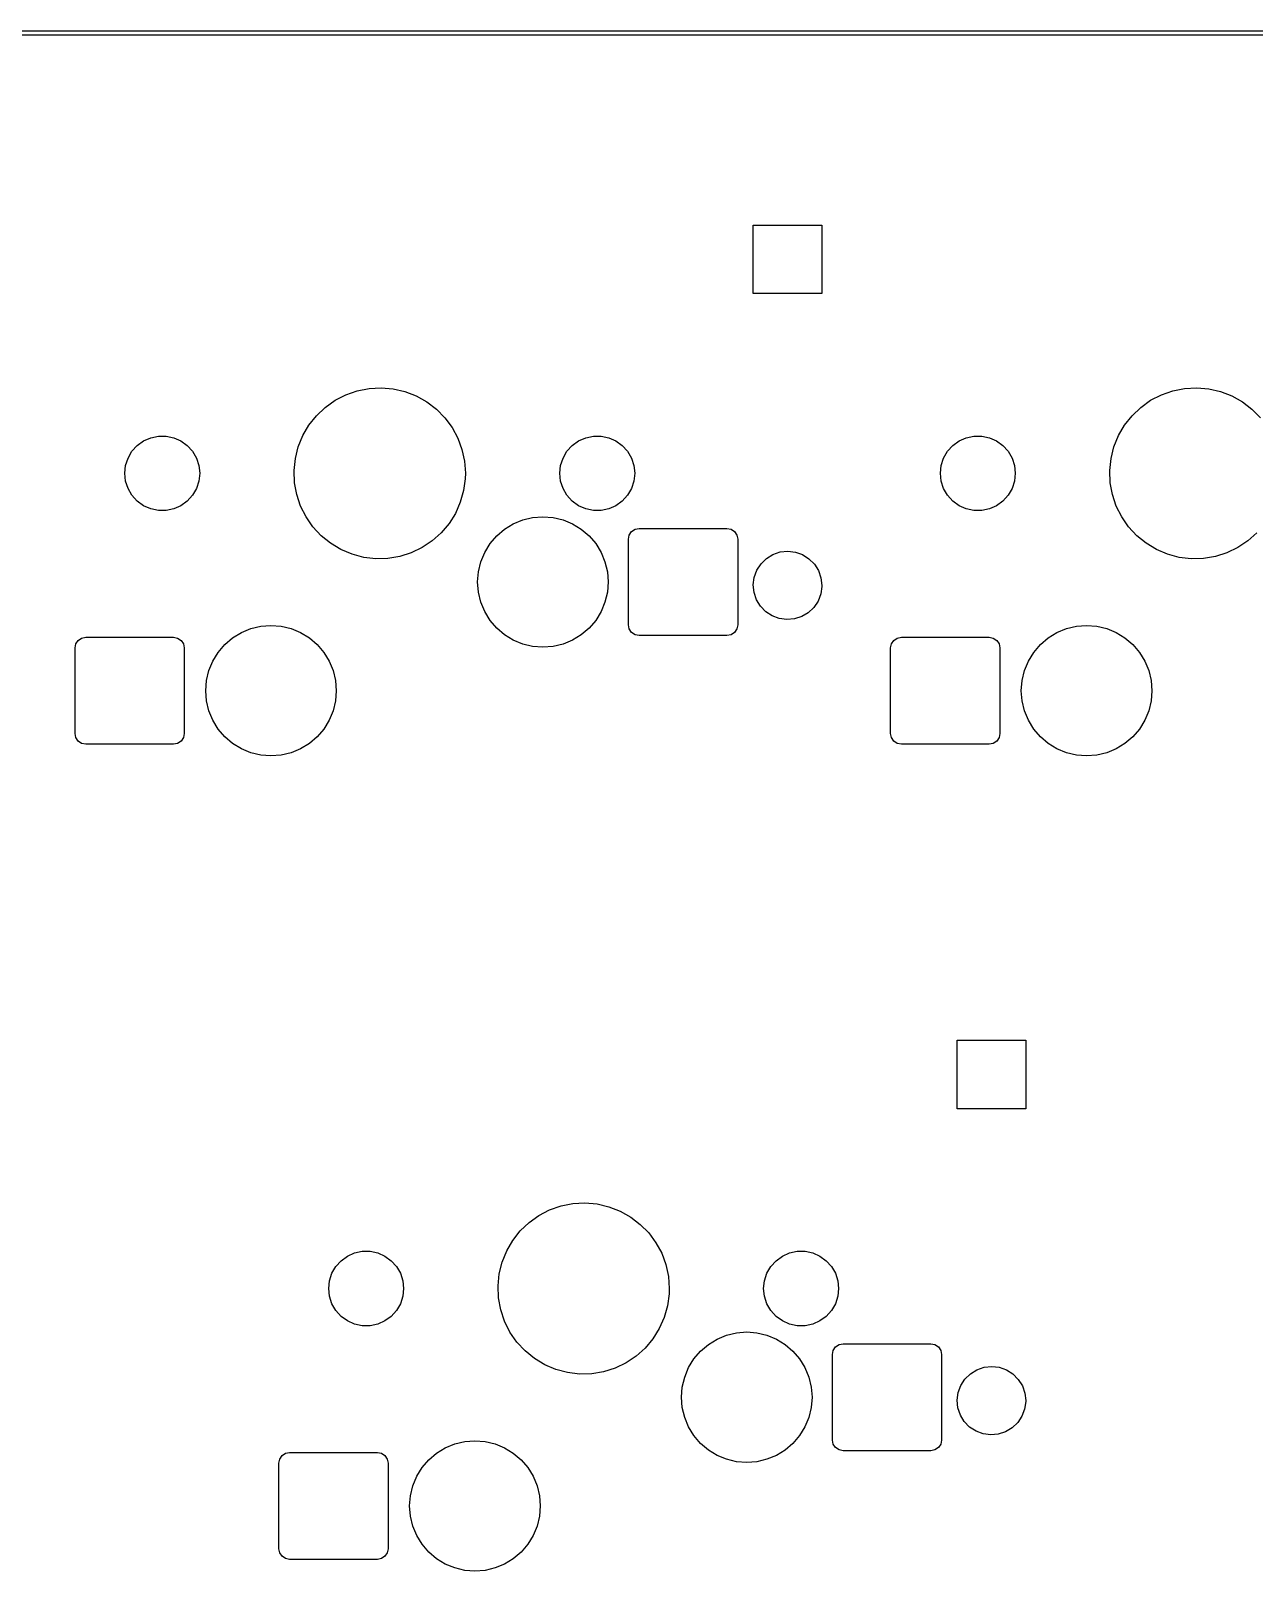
# Model space of a CAD drawing. Extents: x 64 to 386, y -179 to -50.
# Drawn here: x 92.94 to 121.51, y -86.45 to -50.46 of the extents above; entities that cross this region are included whole.
import ezdxf

# ---------------------------------------------------------------- set-up
doc = ezdxf.new("R2010")
doc.units = 0
doc.layers.add('BLACK', color=7, linetype='CONTINUOUS')

msp = doc.modelspace()

# ---------------------------------------------------------------- linework, layer by layer
at = {"layer": 'BLACK', "linetype": 'CONTINUOUS'}
for p, q in [((69.04, -50.46), (380.87, -50.46)), ((380.87, -50.56), (69.04, -50.56)), ((109.81, -56.6), (109.81, -55)), ((109.81, -55), (111.41, -55)), ((111.41, -55), (111.41, -56.6)), ((111.41, -56.6), (109.81, -56.6)), ((100.04, -59.0947), (100.291, -58.9645)), ((100.291, -58.9645), (100.557, -58.8709)), ((100.557, -58.8709), (100.834, -58.8158)), ((100.834, -58.8158), (101.116, -58.8002)), ((101.116, -58.8002), (101.398, -58.8246)), ((101.398, -58.8246), (101.673, -58.8884)), ((101.673, -58.8884), (101.937, -58.9903)), ((101.937, -58.9903), (102.183, -59.1284)), ((119.09, -59.0947), (119.341, -58.9645)), ((119.341, -58.9645), (119.607, -58.8709)), ((119.607, -58.8709), (119.884, -58.8158)), ((119.884, -58.8158), (120.166, -58.8002)), ((120.166, -58.8002), (120.448, -58.8246)), ((120.448, -58.8246), (120.723, -58.8884)), ((120.723, -58.8884), (120.987, -58.9903)), ((120.987, -58.9903), (121.233, -59.1284)), ((99.6057, -59.454), (99.8102, -59.259)), ((99.8102, -59.259), (100.04, -59.0947)), ((102.183, -59.1284), (102.408, -59.2998)), ((102.408, -59.2998), (102.606, -59.5011)), ((118.656, -59.454), (118.86, -59.259)), ((118.86, -59.259), (119.09, -59.0947)), ((121.233, -59.1284), (121.458, -59.2998)), ((121.458, -59.2998), (121.656, -59.5011)), ((99.2889, -59.9201), (99.4308, -59.6758)), ((99.4308, -59.6758), (99.6057, -59.454)), ((102.606, -59.5011), (102.774, -59.7283)), ((102.774, -59.7283), (102.908, -59.977)), ((118.339, -59.9201), (118.481, -59.6758)), ((118.481, -59.6758), (118.656, -59.454)), ((95.4195, -60.1497), (95.5675, -60.0422)), ((95.5675, -60.0422), (95.7346, -59.9678)), ((95.7346, -59.9678), (95.9135, -59.9298)), ((95.9135, -59.9298), (96.0965, -59.9298)), ((96.0965, -59.9298), (96.2754, -59.9678)), ((96.2754, -59.9678), (96.4425, -60.0422)), ((96.4425, -60.0422), (96.5905, -60.1497)), ((99.1829, -60.182), (99.2889, -59.9201)), ((102.908, -59.977), (103.006, -60.242)), ((105.58, -60.1497), (105.727, -60.0422)), ((105.727, -60.0422), (105.895, -59.9678)), ((105.895, -59.9678), (106.074, -59.9298)), ((106.074, -59.9298), (106.256, -59.9298)), ((106.256, -59.9298), (106.435, -59.9678)), ((106.435, -59.9678), (106.602, -60.0422)), ((106.602, -60.0422), (106.75, -60.1497)), ((114.47, -60.1497), (114.617, -60.0422)), ((114.617, -60.0422), (114.785, -59.9678)), ((114.785, -59.9678), (114.964, -59.9298)), ((114.964, -59.9298), (115.146, -59.9298)), ((115.146, -59.9298), (115.325, -59.9678)), ((115.325, -59.9678), (115.492, -60.0422)), ((115.492, -60.0422), (115.64, -60.1497)), ((118.233, -60.182), (118.339, -59.9201)), ((95.1491, -60.6181), (95.2056, -60.4441)), ((95.2056, -60.4441), (95.2971, -60.2857)), ((95.2971, -60.2857), (95.4195, -60.1497)), ((96.5905, -60.1497), (96.7129, -60.2857)), ((96.7129, -60.2857), (96.8044, -60.4441)), ((96.8044, -60.4441), (96.8609, -60.6181)), ((99.086, -60.7372), (99.1148, -60.4561)), ((99.1148, -60.4561), (99.1829, -60.182)), ((103.006, -60.242), (103.065, -60.5182)), ((105.309, -60.6181), (105.366, -60.4441)), ((105.366, -60.4441), (105.457, -60.2857)), ((105.457, -60.2857), (105.58, -60.1497)), ((106.75, -60.1497), (106.873, -60.2857)), ((106.873, -60.2857), (106.964, -60.4441)), ((106.964, -60.4441), (107.021, -60.6181)), ((114.199, -60.6181), (114.256, -60.4441)), ((114.256, -60.4441), (114.347, -60.2857)), ((114.347, -60.2857), (114.47, -60.1497)), ((115.64, -60.1497), (115.763, -60.2857)), ((115.763, -60.2857), (115.854, -60.4441)), ((115.854, -60.4441), (115.911, -60.6181)), ((118.136, -60.7372), (118.165, -60.4561)), ((118.165, -60.4561), (118.233, -60.182)), ((95.13, -60.8), (95.1491, -60.6181)), ((95.1491, -60.9819), (95.13, -60.8)), ((96.8609, -60.6181), (96.88, -60.8)), ((96.88, -60.8), (96.8609, -60.9819)), ((99.0971, -61.0195), (99.086, -60.7372)), ((103.065, -60.5182), (103.085, -60.8)), ((103.085, -60.8), (103.081, -60.9256)), ((105.29, -60.8), (105.309, -60.6181)), ((105.309, -60.9819), (105.29, -60.8)), ((107.021, -60.6181), (107.04, -60.8)), ((107.04, -60.8), (107.021, -60.9819)), ((114.18, -60.8), (114.199, -60.6181)), ((114.199, -60.9819), (114.18, -60.8)), ((115.911, -60.6181), (115.93, -60.8)), ((115.93, -60.8), (115.911, -60.9819)), ((118.147, -61.0195), (118.136, -60.7372)), ((95.2056, -61.1559), (95.1491, -60.9819)), ((95.2971, -61.3143), (95.2056, -61.1559)), ((96.8044, -61.1559), (96.7129, -61.3143)), ((96.8609, -60.9819), (96.8044, -61.1559)), ((99.1478, -61.2974), (99.0971, -61.0195)), ((103.081, -60.9256), (103.043, -61.2056)), ((105.366, -61.1559), (105.309, -60.9819)), ((105.457, -61.3143), (105.366, -61.1559)), ((106.964, -61.1559), (106.873, -61.3143)), ((107.021, -60.9819), (106.964, -61.1559)), ((114.256, -61.1559), (114.199, -60.9819)), ((114.347, -61.3143), (114.256, -61.1559)), ((115.854, -61.1559), (115.763, -61.3143)), ((115.911, -60.9819), (115.854, -61.1559)), ((118.198, -61.2974), (118.147, -61.0195)), ((95.4195, -61.4503), (95.2971, -61.3143)), ((95.5675, -61.5578), (95.4195, -61.4503)), ((96.5905, -61.4503), (96.4425, -61.5578)), ((96.7129, -61.3143), (96.5905, -61.4503)), ((99.2372, -61.5654), (99.1478, -61.2974)), ((102.967, -61.4775), (102.853, -61.7359)), ((103.043, -61.2056), (102.967, -61.4775)), ((105.58, -61.4503), (105.457, -61.3143)), ((105.727, -61.5578), (105.58, -61.4503)), ((106.75, -61.4503), (106.602, -61.5578)), ((106.873, -61.3143), (106.75, -61.4503)), ((114.47, -61.4503), (114.347, -61.3143)), ((114.617, -61.5578), (114.47, -61.4503)), ((115.64, -61.4503), (115.492, -61.5578)), ((115.763, -61.3143), (115.64, -61.4503)), ((118.287, -61.5654), (118.198, -61.2974)), ((95.7346, -61.6322), (95.5675, -61.5578)), ((95.9135, -61.6702), (95.7346, -61.6322)), ((96.0965, -61.6702), (95.9135, -61.6702)), ((96.2754, -61.6322), (96.0965, -61.6702)), ((96.4425, -61.5578), (96.2754, -61.6322)), ((99.3635, -61.8181), (99.2372, -61.5654)), ((99.5241, -62.0505), (99.3635, -61.8181)), ((102.853, -61.7359), (102.703, -61.9756)), ((104.203, -61.9812), (104.424, -61.8896)), ((104.424, -61.8896), (104.656, -61.8338)), ((104.656, -61.8338), (104.895, -61.815)), ((104.895, -61.815), (105.134, -61.8338)), ((105.134, -61.8338), (105.366, -61.8896)), ((105.366, -61.8896), (105.587, -61.9812)), ((105.895, -61.6322), (105.727, -61.5578)), ((106.074, -61.6702), (105.895, -61.6322)), ((106.256, -61.6702), (106.074, -61.6702)), ((106.435, -61.6322), (106.256, -61.6702)), ((106.602, -61.5578), (106.435, -61.6322)), ((114.785, -61.6322), (114.617, -61.5578)), ((114.964, -61.6702), (114.785, -61.6322)), ((115.146, -61.6702), (114.964, -61.6702)), ((115.325, -61.6322), (115.146, -61.6702)), ((115.492, -61.5578), (115.325, -61.6322)), ((118.414, -61.8181), (118.287, -61.5654)), ((118.574, -62.0505), (118.414, -61.8181)), ((99.7159, -62.2579), (99.5241, -62.0505)), ((99.935, -62.4363), (99.7159, -62.2579)), ((102.521, -62.1918), (102.311, -62.3803)), ((102.703, -61.9756), (102.521, -62.1918)), ((103.661, -62.4436), (103.817, -62.2617)), ((103.817, -62.2617), (103.999, -62.1062)), ((103.999, -62.1062), (104.203, -61.9812)), ((105.587, -61.9812), (105.791, -62.1062)), ((105.791, -62.1062), (105.973, -62.2617)), ((105.973, -62.2617), (106.129, -62.4436)), ((106.895, -62.34), (106.914, -62.2443)), ((106.914, -62.2443), (106.968, -62.1632)), ((106.968, -62.1632), (107.049, -62.109)), ((107.049, -62.109), (107.145, -62.09)), ((107.145, -62.09), (109.195, -62.09)), ((109.195, -62.09), (109.291, -62.109)), ((109.291, -62.109), (109.372, -62.1632)), ((109.372, -62.1632), (109.426, -62.2443)), ((109.426, -62.2443), (109.445, -62.34)), ((118.766, -62.2579), (118.574, -62.0505)), ((118.985, -62.4363), (118.766, -62.2579)), ((121.571, -62.1918), (121.361, -62.3803)), ((100.177, -62.582), (99.935, -62.4363)), ((100.437, -62.6922), (100.177, -62.582)), ((102.076, -62.5373), (101.821, -62.6596)), ((102.311, -62.3803), (102.076, -62.5373)), ((103.536, -62.6477), (103.661, -62.4436)), ((106.129, -62.4436), (106.254, -62.6477)), ((106.895, -64.34), (106.895, -62.34)), ((109.445, -62.34), (109.445, -64.34)), ((110.438, -62.6387), (110.616, -62.62)), ((110.616, -62.62), (110.793, -62.6411)), ((119.227, -62.582), (118.985, -62.4363)), ((119.487, -62.6922), (119.227, -62.582)), ((121.126, -62.5373), (120.871, -62.6596)), ((121.361, -62.3803), (121.126, -62.5373)), ((100.71, -62.7646), (100.437, -62.6922)), ((100.991, -62.7978), (100.71, -62.7646)), ((101.273, -62.7911), (100.991, -62.7978)), ((101.552, -62.7447), (101.273, -62.7911)), ((101.821, -62.6596), (101.552, -62.7447)), ((103.389, -63.1014), (103.445, -62.8687)), ((103.445, -62.8687), (103.536, -62.6477)), ((106.254, -62.6477), (106.345, -62.8687)), ((106.345, -62.8687), (106.401, -63.1014)), ((109.893, -63.0643), (109.99, -62.9144)), ((109.99, -62.9144), (110.117, -62.7896)), ((110.117, -62.7896), (110.269, -62.6961)), ((110.269, -62.6961), (110.438, -62.6387)), ((110.793, -62.6411), (110.961, -62.701)), ((110.961, -62.701), (111.111, -62.7965)), ((111.111, -62.7965), (111.237, -62.9231)), ((111.237, -62.9231), (111.331, -63.0743)), ((119.76, -62.7646), (119.487, -62.6922)), ((120.041, -62.7978), (119.76, -62.7646)), ((120.323, -62.7911), (120.041, -62.7978)), ((120.602, -62.7447), (120.323, -62.7911)), ((120.871, -62.6596), (120.602, -62.7447)), ((103.37, -63.34), (103.389, -63.1014)), ((103.389, -63.5786), (103.37, -63.34)), ((106.401, -63.1014), (106.42, -63.34)), ((106.42, -63.34), (106.401, -63.5786)), ((109.81, -63.4088), (109.832, -63.2319)), ((109.832, -63.2319), (109.893, -63.0643)), ((111.331, -63.0743), (111.39, -63.2428)), ((111.39, -63.2428), (111.41, -63.42)), ((103.445, -63.8113), (103.389, -63.5786)), ((106.401, -63.5786), (106.345, -63.8113)), ((109.827, -63.5863), (109.81, -63.4088)), ((109.884, -63.7556), (109.827, -63.5863)), ((111.385, -63.619), (111.322, -63.7857)), ((111.41, -63.4423), (111.385, -63.619)), ((111.41, -63.42), (111.41, -63.4423)), ((103.536, -64.0323), (103.445, -63.8113)), ((103.661, -64.2364), (103.536, -64.0323)), ((106.254, -64.0323), (106.129, -64.2364)), ((106.345, -63.8113), (106.254, -64.0323)), ((109.976, -63.9081), (109.884, -63.7556)), ((110.1, -64.0364), (109.976, -63.9081)), ((110.249, -64.1341), (110.1, -64.0364)), ((111.094, -64.0572), (110.94, -64.1485)), ((111.223, -63.9342), (111.094, -64.0572)), ((111.322, -63.7857), (111.223, -63.9342)), ((97.8527, -64.5212), (98.0737, -64.4296)), ((98.0737, -64.4296), (98.3064, -64.3738)), ((98.3064, -64.3738), (98.545, -64.355)), ((98.545, -64.355), (98.7836, -64.3738)), ((98.7836, -64.3738), (99.0163, -64.4296)), ((99.0163, -64.4296), (99.2373, -64.5212)), ((103.817, -64.4183), (103.661, -64.2364)), ((103.999, -64.5738), (103.817, -64.4183)), ((105.973, -64.4183), (105.791, -64.5738)), ((106.129, -64.2364), (105.973, -64.4183)), ((106.914, -64.4357), (106.895, -64.34)), ((109.445, -64.34), (109.426, -64.4357)), ((110.416, -64.1962), (110.249, -64.1341)), ((110.593, -64.2198), (110.416, -64.1962)), ((110.771, -64.2037), (110.593, -64.2198)), ((110.94, -64.1485), (110.771, -64.2037)), ((116.903, -64.5212), (117.124, -64.4296)), ((117.124, -64.4296), (117.356, -64.3738)), ((117.356, -64.3738), (117.595, -64.355)), ((117.595, -64.355), (117.834, -64.3738)), ((117.834, -64.3738), (118.066, -64.4296)), ((118.066, -64.4296), (118.287, -64.5212)), ((93.968, -64.88), (93.987, -64.7843)), ((93.987, -64.7843), (94.0412, -64.7032)), ((94.0412, -64.7032), (94.1223, -64.649)), ((94.1223, -64.649), (94.218, -64.63)), ((94.218, -64.63), (96.268, -64.63)), ((96.268, -64.63), (96.3637, -64.649)), ((96.3637, -64.649), (96.4448, -64.7032)), ((96.4448, -64.7032), (96.499, -64.7843)), ((96.499, -64.7843), (96.518, -64.88)), ((97.4667, -64.8017), (97.6486, -64.6462)), ((97.6486, -64.6462), (97.8527, -64.5212)), ((99.2373, -64.5212), (99.4414, -64.6462)), ((99.4414, -64.6462), (99.6233, -64.8017)), ((104.203, -64.6988), (103.999, -64.5738)), ((104.424, -64.7904), (104.203, -64.6988)), ((104.656, -64.8462), (104.424, -64.7904)), ((105.366, -64.7904), (105.134, -64.8462)), ((105.587, -64.6988), (105.366, -64.7904)), ((105.791, -64.5738), (105.587, -64.6988)), ((106.968, -64.5168), (106.914, -64.4357)), ((107.049, -64.571), (106.968, -64.5168)), ((107.145, -64.59), (107.049, -64.571)), ((109.195, -64.59), (107.145, -64.59)), ((109.291, -64.571), (109.195, -64.59)), ((109.372, -64.5168), (109.291, -64.571)), ((109.426, -64.4357), (109.372, -64.5168)), ((113.018, -64.88), (113.037, -64.7843)), ((113.037, -64.7843), (113.091, -64.7032)), ((113.091, -64.7032), (113.172, -64.649)), ((113.172, -64.649), (113.268, -64.63)), ((113.268, -64.63), (115.318, -64.63)), ((115.318, -64.63), (115.414, -64.649)), ((115.414, -64.649), (115.495, -64.7032)), ((115.495, -64.7032), (115.549, -64.7843)), ((115.549, -64.7843), (115.568, -64.88)), ((116.517, -64.8017), (116.699, -64.6462)), ((116.699, -64.6462), (116.903, -64.5212)), ((118.287, -64.5212), (118.491, -64.6462)), ((118.491, -64.6462), (118.673, -64.8017)), ((93.968, -66.88), (93.968, -64.88)), ((96.518, -64.88), (96.518, -66.88)), ((97.1862, -65.1877), (97.3112, -64.9836)), ((97.3112, -64.9836), (97.4667, -64.8017)), ((99.6233, -64.8017), (99.7788, -64.9836)), ((99.7788, -64.9836), (99.9038, -65.1877)), ((104.895, -64.865), (104.656, -64.8462)), ((105.134, -64.8462), (104.895, -64.865)), ((113.018, -66.88), (113.018, -64.88)), ((115.568, -64.88), (115.568, -66.88)), ((116.236, -65.1877), (116.361, -64.9836)), ((116.361, -64.9836), (116.517, -64.8017)), ((118.673, -64.8017), (118.829, -64.9836)), ((118.829, -64.9836), (118.954, -65.1877)), ((97.0388, -65.6414), (97.0946, -65.4087)), ((97.0946, -65.4087), (97.1862, -65.1877)), ((99.9038, -65.1877), (99.9954, -65.4087)), ((99.9954, -65.4087), (100.051, -65.6414)), ((116.089, -65.6414), (116.145, -65.4087)), ((116.145, -65.4087), (116.236, -65.1877)), ((118.954, -65.1877), (119.045, -65.4087)), ((119.045, -65.4087), (119.101, -65.6414)), ((97.02, -65.88), (97.0388, -65.6414)), ((100.051, -65.6414), (100.07, -65.88)), ((116.07, -65.88), (116.089, -65.6414)), ((119.101, -65.6414), (119.12, -65.88)), ((97.0388, -66.1186), (97.02, -65.88)), ((97.0946, -66.3513), (97.0388, -66.1186)), ((100.051, -66.1186), (99.9954, -66.3513)), ((100.07, -65.88), (100.051, -66.1186)), ((116.089, -66.1186), (116.07, -65.88)), ((116.145, -66.3513), (116.089, -66.1186)), ((119.101, -66.1186), (119.045, -66.3513)), ((119.12, -65.88), (119.101, -66.1186)), ((97.1862, -66.5723), (97.0946, -66.3513)), ((97.3112, -66.7764), (97.1862, -66.5723)), ((99.9038, -66.5723), (99.7788, -66.7764)), ((99.9954, -66.3513), (99.9038, -66.5723)), ((116.236, -66.5723), (116.145, -66.3513)), ((116.361, -66.7764), (116.236, -66.5723)), ((118.954, -66.5723), (118.829, -66.7764)), ((119.045, -66.3513), (118.954, -66.5723)), ((93.987, -66.9757), (93.968, -66.88)), ((96.518, -66.88), (96.499, -66.9757)), ((97.4667, -66.9583), (97.3112, -66.7764)), ((99.7788, -66.7764), (99.6233, -66.9583)), ((113.037, -66.9757), (113.018, -66.88)), ((115.568, -66.88), (115.549, -66.9757)), ((116.517, -66.9583), (116.361, -66.7764)), ((118.829, -66.7764), (118.673, -66.9583)), ((94.0412, -67.0568), (93.987, -66.9757)), ((94.1223, -67.111), (94.0412, -67.0568)), ((94.218, -67.13), (94.1223, -67.111)), ((96.268, -67.13), (94.218, -67.13)), ((96.3637, -67.111), (96.268, -67.13)), ((96.4448, -67.0568), (96.3637, -67.111)), ((96.499, -66.9757), (96.4448, -67.0568)), ((97.6486, -67.1138), (97.4667, -66.9583)), ((97.8527, -67.2388), (97.6486, -67.1138)), ((98.0737, -67.3304), (97.8527, -67.2388)), ((99.2373, -67.2388), (99.0163, -67.3304)), ((99.4414, -67.1138), (99.2373, -67.2388)), ((99.6233, -66.9583), (99.4414, -67.1138)), ((113.091, -67.0568), (113.037, -66.9757)), ((113.172, -67.111), (113.091, -67.0568)), ((113.268, -67.13), (113.172, -67.111)), ((115.318, -67.13), (113.268, -67.13)), ((115.414, -67.111), (115.318, -67.13)), ((115.495, -67.0568), (115.414, -67.111)), ((115.549, -66.9757), (115.495, -67.0568)), ((116.699, -67.1138), (116.517, -66.9583)), ((116.903, -67.2388), (116.699, -67.1138)), ((117.124, -67.3304), (116.903, -67.2388)), ((118.287, -67.2388), (118.066, -67.3304)), ((118.491, -67.1138), (118.287, -67.2388)), ((118.673, -66.9583), (118.491, -67.1138)), ((98.3064, -67.3862), (98.0737, -67.3304)), ((98.545, -67.405), (98.3064, -67.3862)), ((98.7836, -67.3862), (98.545, -67.405)), ((99.0163, -67.3304), (98.7836, -67.3862)), ((117.356, -67.3862), (117.124, -67.3304)), ((117.595, -67.405), (117.356, -67.3862)), ((117.834, -67.3862), (117.595, -67.405)), ((118.066, -67.3304), (117.834, -67.3862)), ((114.572, -75.65), (114.572, -74.05)), ((114.572, -74.05), (116.172, -74.05)), ((116.172, -74.05), (116.172, -75.65)), ((116.172, -75.65), (114.572, -75.65)), ((104.803, -78.1447), (105.053, -78.0145)), ((105.053, -78.0145), (105.32, -77.9209)), ((105.32, -77.9209), (105.597, -77.8658)), ((105.597, -77.8658), (105.879, -77.8502)), ((105.879, -77.8502), (106.16, -77.8746)), ((106.16, -77.8746), (106.436, -77.9384)), ((106.436, -77.9384), (106.699, -78.0403)), ((106.699, -78.0403), (106.946, -78.1784)), ((104.368, -78.504), (104.573, -78.309)), ((104.573, -78.309), (104.803, -78.1447)), ((106.946, -78.1784), (107.17, -78.3498)), ((107.17, -78.3498), (107.368, -78.5511)), ((104.051, -78.9701), (104.193, -78.7258)), ((104.193, -78.7258), (104.368, -78.504)), ((107.368, -78.5511), (107.536, -78.7783)), ((107.536, -78.7783), (107.67, -79.027)), ((100.182, -79.1997), (100.33, -79.0922)), ((100.33, -79.0922), (100.497, -79.0178)), ((100.497, -79.0178), (100.676, -78.9798)), ((100.676, -78.9798), (100.859, -78.9798)), ((100.859, -78.9798), (101.038, -79.0178)), ((101.038, -79.0178), (101.205, -79.0922)), ((101.205, -79.0922), (101.353, -79.1997)), ((103.945, -79.232), (104.051, -78.9701)), ((107.67, -79.027), (107.768, -79.292)), ((110.342, -79.1997), (110.49, -79.0922)), ((110.49, -79.0922), (110.657, -79.0178)), ((110.657, -79.0178), (110.836, -78.9798)), ((110.836, -78.9798), (111.019, -78.9798)), ((111.019, -78.9798), (111.198, -79.0178)), ((111.198, -79.0178), (111.365, -79.0922)), ((111.365, -79.0922), (111.513, -79.1997)), ((99.9116, -79.6681), (99.9681, -79.4941)), ((99.9681, -79.4941), (100.06, -79.3357)), ((100.06, -79.3357), (100.182, -79.1997)), ((101.353, -79.1997), (101.475, -79.3357)), ((101.475, -79.3357), (101.567, -79.4941)), ((101.567, -79.4941), (101.623, -79.6681)), ((103.848, -79.7872), (103.877, -79.5061)), ((103.877, -79.5061), (103.945, -79.232)), ((107.768, -79.292), (107.828, -79.5682)), ((110.072, -79.6681), (110.128, -79.4941)), ((110.128, -79.4941), (110.22, -79.3357)), ((110.22, -79.3357), (110.342, -79.1997)), ((111.513, -79.1997), (111.635, -79.3357)), ((111.635, -79.3357), (111.727, -79.4941)), ((111.727, -79.4941), (111.783, -79.6681)), ((99.8925, -79.85), (99.9116, -79.6681)), ((99.9116, -80.0319), (99.8925, -79.85)), ((101.623, -79.6681), (101.642, -79.85)), ((101.642, -79.85), (101.623, -80.0319)), ((103.86, -80.0695), (103.848, -79.7872)), ((107.828, -79.5682), (107.847, -79.85)), ((107.847, -79.85), (107.844, -79.9756)), ((110.052, -79.85), (110.072, -79.6681)), ((110.072, -80.0319), (110.052, -79.85)), ((111.783, -79.6681), (111.802, -79.85)), ((111.802, -79.85), (111.783, -80.0319)), ((99.9681, -80.2059), (99.9116, -80.0319)), ((100.06, -80.3643), (99.9681, -80.2059)), ((101.567, -80.2059), (101.475, -80.3643)), ((101.623, -80.0319), (101.567, -80.2059)), ((103.91, -80.3474), (103.86, -80.0695)), ((107.806, -80.2556), (107.729, -80.5275)), ((107.844, -79.9756), (107.806, -80.2556)), ((110.128, -80.2059), (110.072, -80.0319)), ((110.22, -80.3643), (110.128, -80.2059)), ((111.727, -80.2059), (111.635, -80.3643)), ((111.783, -80.0319), (111.727, -80.2059)), ((100.182, -80.5003), (100.06, -80.3643)), ((100.33, -80.6078), (100.182, -80.5003)), ((100.497, -80.6822), (100.33, -80.6078)), ((101.205, -80.6078), (101.038, -80.6822)), ((101.353, -80.5003), (101.205, -80.6078)), ((101.475, -80.3643), (101.353, -80.5003)), ((104, -80.6154), (103.91, -80.3474)), ((104.126, -80.8681), (104, -80.6154)), ((107.729, -80.5275), (107.615, -80.7859)), ((110.342, -80.5003), (110.22, -80.3643)), ((110.49, -80.6078), (110.342, -80.5003)), ((110.657, -80.6822), (110.49, -80.6078)), ((111.365, -80.6078), (111.198, -80.6822)), ((111.513, -80.5003), (111.365, -80.6078)), ((111.635, -80.3643), (111.513, -80.5003)), ((100.676, -80.7202), (100.497, -80.6822)), ((100.859, -80.7202), (100.676, -80.7202)), ((101.038, -80.6822), (100.859, -80.7202)), ((104.287, -81.1005), (104.126, -80.8681)), ((107.615, -80.7859), (107.466, -81.0256)), ((108.965, -81.0312), (109.186, -80.9396)), ((109.186, -80.9396), (109.419, -80.8838)), ((109.419, -80.8838), (109.657, -80.865)), ((109.657, -80.865), (109.896, -80.8838)), ((109.896, -80.8838), (110.129, -80.9396)), ((110.129, -80.9396), (110.35, -81.0312)), ((110.836, -80.7202), (110.657, -80.6822)), ((111.019, -80.7202), (110.836, -80.7202)), ((111.198, -80.6822), (111.019, -80.7202)), ((104.478, -81.3079), (104.287, -81.1005)), ((104.697, -81.4863), (104.478, -81.3079)), ((107.284, -81.2418), (107.073, -81.4303)), ((107.466, -81.0256), (107.284, -81.2418)), ((108.424, -81.4936), (108.579, -81.3117)), ((108.579, -81.3117), (108.761, -81.1562)), ((108.761, -81.1562), (108.965, -81.0312)), ((110.35, -81.0312), (110.554, -81.1562)), ((110.554, -81.1562), (110.736, -81.3117)), ((110.736, -81.3117), (110.891, -81.4936)), ((111.657, -81.39), (111.677, -81.2943)), ((111.677, -81.2943), (111.731, -81.2132)), ((111.731, -81.2132), (111.812, -81.159)), ((111.812, -81.159), (111.907, -81.14)), ((111.907, -81.14), (113.957, -81.14)), ((113.957, -81.14), (114.053, -81.159)), ((114.053, -81.159), (114.134, -81.2132)), ((114.134, -81.2132), (114.188, -81.2943)), ((114.188, -81.2943), (114.207, -81.39)), ((104.94, -81.632), (104.697, -81.4863)), ((105.2, -81.7422), (104.94, -81.632)), ((106.838, -81.5873), (106.584, -81.7096)), ((107.073, -81.4303), (106.838, -81.5873)), ((108.207, -81.9187), (108.299, -81.6977)), ((108.299, -81.6977), (108.424, -81.4936)), ((110.891, -81.4936), (111.016, -81.6977)), ((111.016, -81.6977), (111.108, -81.9187)), ((111.657, -83.39), (111.657, -81.39)), ((114.207, -81.39), (114.207, -83.39)), ((115.032, -81.7461), (115.201, -81.6887)), ((115.201, -81.6887), (115.378, -81.67)), ((115.378, -81.67), (115.555, -81.6911)), ((115.555, -81.6911), (115.723, -81.751)), ((105.473, -81.8146), (105.2, -81.7422)), ((105.753, -81.8478), (105.473, -81.8146)), ((106.036, -81.8411), (105.753, -81.8478)), ((106.314, -81.7947), (106.036, -81.8411)), ((106.584, -81.7096), (106.314, -81.7947)), ((108.151, -82.1514), (108.207, -81.9187)), ((111.108, -81.9187), (111.164, -82.1514)), ((114.656, -82.1143), (114.753, -81.9644)), ((114.753, -81.9644), (114.88, -81.8396)), ((114.88, -81.8396), (115.032, -81.7461)), ((115.723, -81.751), (115.874, -81.8465)), ((115.874, -81.8465), (115.999, -81.9731)), ((115.999, -81.9731), (116.094, -82.1243)), ((108.132, -82.39), (108.151, -82.1514)), ((108.151, -82.6286), (108.132, -82.39)), ((111.164, -82.1514), (111.182, -82.39)), ((111.182, -82.39), (111.164, -82.6286)), ((114.573, -82.4588), (114.595, -82.2819)), ((114.595, -82.2819), (114.656, -82.1143)), ((116.094, -82.1243), (116.153, -82.2928)), ((116.153, -82.2928), (116.172, -82.47)), ((108.207, -82.8613), (108.151, -82.6286)), ((111.164, -82.6286), (111.108, -82.8613)), ((114.59, -82.6363), (114.573, -82.4588)), ((114.646, -82.8056), (114.59, -82.6363)), ((116.147, -82.669), (116.084, -82.8357)), ((116.172, -82.4923), (116.147, -82.669)), ((116.172, -82.47), (116.172, -82.4923)), ((108.299, -83.0823), (108.207, -82.8613)), ((108.424, -83.2864), (108.299, -83.0823)), ((111.016, -83.0823), (110.891, -83.2864)), ((111.108, -82.8613), (111.016, -83.0823)), ((114.739, -82.9581), (114.646, -82.8056)), ((114.863, -83.0864), (114.739, -82.9581)), ((115.012, -83.1841), (114.863, -83.0864)), ((115.856, -83.1072), (115.703, -83.1985)), ((115.985, -82.9842), (115.856, -83.1072)), ((116.084, -82.8357), (115.985, -82.9842)), ((102.615, -83.5712), (102.836, -83.4796)), ((102.836, -83.4796), (103.069, -83.4238)), ((103.069, -83.4238), (103.307, -83.405)), ((103.307, -83.405), (103.546, -83.4238)), ((103.546, -83.4238), (103.779, -83.4796)), ((103.779, -83.4796), (104, -83.5712)), ((108.579, -83.4683), (108.424, -83.2864)), ((108.761, -83.6238), (108.579, -83.4683)), ((110.736, -83.4683), (110.554, -83.6238)), ((110.891, -83.2864), (110.736, -83.4683)), ((111.677, -83.4857), (111.657, -83.39)), ((111.731, -83.5668), (111.677, -83.4857)), ((114.188, -83.4857), (114.134, -83.5668)), ((114.207, -83.39), (114.188, -83.4857)), ((115.179, -83.2462), (115.012, -83.1841)), ((115.356, -83.2698), (115.179, -83.2462)), ((115.533, -83.2537), (115.356, -83.2698)), ((115.703, -83.1985), (115.533, -83.2537)), ((98.7305, -83.93), (98.7495, -83.8343)), ((98.7495, -83.8343), (98.8037, -83.7532)), ((98.8037, -83.7532), (98.8848, -83.699)), ((98.8848, -83.699), (98.9805, -83.68)), ((98.9805, -83.68), (101.03, -83.68)), ((101.03, -83.68), (101.126, -83.699)), ((101.126, -83.699), (101.207, -83.7532)), ((101.207, -83.7532), (101.261, -83.8343)), ((101.261, -83.8343), (101.28, -83.93)), ((102.074, -84.0336), (102.229, -83.8517)), ((102.229, -83.8517), (102.411, -83.6962)), ((102.411, -83.6962), (102.615, -83.5712)), ((104, -83.5712), (104.204, -83.6962)), ((104.204, -83.6962), (104.386, -83.8517)), ((104.386, -83.8517), (104.541, -84.0336)), ((108.965, -83.7488), (108.761, -83.6238)), ((109.186, -83.8404), (108.965, -83.7488)), ((109.419, -83.8962), (109.186, -83.8404)), ((110.129, -83.8404), (109.896, -83.8962)), ((110.35, -83.7488), (110.129, -83.8404)), ((110.554, -83.6238), (110.35, -83.7488)), ((111.812, -83.621), (111.731, -83.5668)), ((111.907, -83.64), (111.812, -83.621)), ((113.957, -83.64), (111.907, -83.64)), ((114.053, -83.621), (113.957, -83.64)), ((114.134, -83.5668), (114.053, -83.621)), ((98.7305, -85.93), (98.7305, -83.93)), ((101.28, -83.93), (101.28, -85.93)), ((101.949, -84.2377), (102.074, -84.0336)), ((104.541, -84.0336), (104.666, -84.2377)), ((109.657, -83.915), (109.419, -83.8962)), ((109.896, -83.8962), (109.657, -83.915)), ((101.801, -84.6914), (101.857, -84.4587)), ((101.857, -84.4587), (101.949, -84.2377)), ((104.666, -84.2377), (104.758, -84.4587)), ((104.758, -84.4587), (104.814, -84.6914)), ((101.782, -84.93), (101.801, -84.6914)), ((101.801, -85.1686), (101.782, -84.93)), ((104.814, -84.6914), (104.832, -84.93)), ((104.832, -84.93), (104.814, -85.1686)), ((101.857, -85.4013), (101.801, -85.1686)), ((104.814, -85.1686), (104.758, -85.4013)), ((101.949, -85.6223), (101.857, -85.4013)), ((102.074, -85.8264), (101.949, -85.6223)), ((104.666, -85.6223), (104.541, -85.8264)), ((104.758, -85.4013), (104.666, -85.6223)), ((98.7495, -86.0257), (98.7305, -85.93)), ((98.8037, -86.1068), (98.7495, -86.0257)), ((101.261, -86.0257), (101.207, -86.1068)), ((101.28, -85.93), (101.261, -86.0257)), ((102.229, -86.0083), (102.074, -85.8264)), ((102.411, -86.1638), (102.229, -86.0083)), ((104.386, -86.0083), (104.204, -86.1638)), ((104.541, -85.8264), (104.386, -86.0083)), ((98.8848, -86.161), (98.8037, -86.1068)), ((98.9805, -86.18), (98.8848, -86.161)), ((101.03, -86.18), (98.9805, -86.18)), ((101.126, -86.161), (101.03, -86.18)), ((101.207, -86.1068), (101.126, -86.161)), ((102.615, -86.2888), (102.411, -86.1638)), ((102.836, -86.3804), (102.615, -86.2888)), ((103.069, -86.4362), (102.836, -86.3804)), ((103.779, -86.3804), (103.546, -86.4362)), ((104, -86.2888), (103.779, -86.3804)), ((104.204, -86.1638), (104, -86.2888)), ((103.307, -86.455), (103.069, -86.4362)), ((103.546, -86.4362), (103.307, -86.455))]:
    msp.add_line(p, q, dxfattribs=at)

doc.saveas('drawing.dxf')
